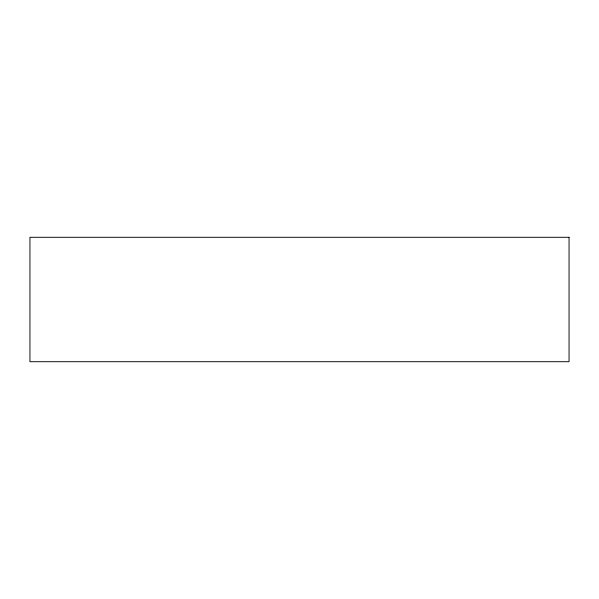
<?xml version="1.0" encoding="UTF-8"?>
<svg xmlns="http://www.w3.org/2000/svg" width="599" height="599" viewBox="0 0 599 599"><rect width="100%" height="100%" fill="white"/><g stroke="black" fill="none" stroke-linecap="round" stroke-linejoin="round"><path stroke-width="0.9" d="M569.05 237.294L29.95 237.294L29.95 361.706L569.05 361.706L569.05 237.294"/></g></svg>
